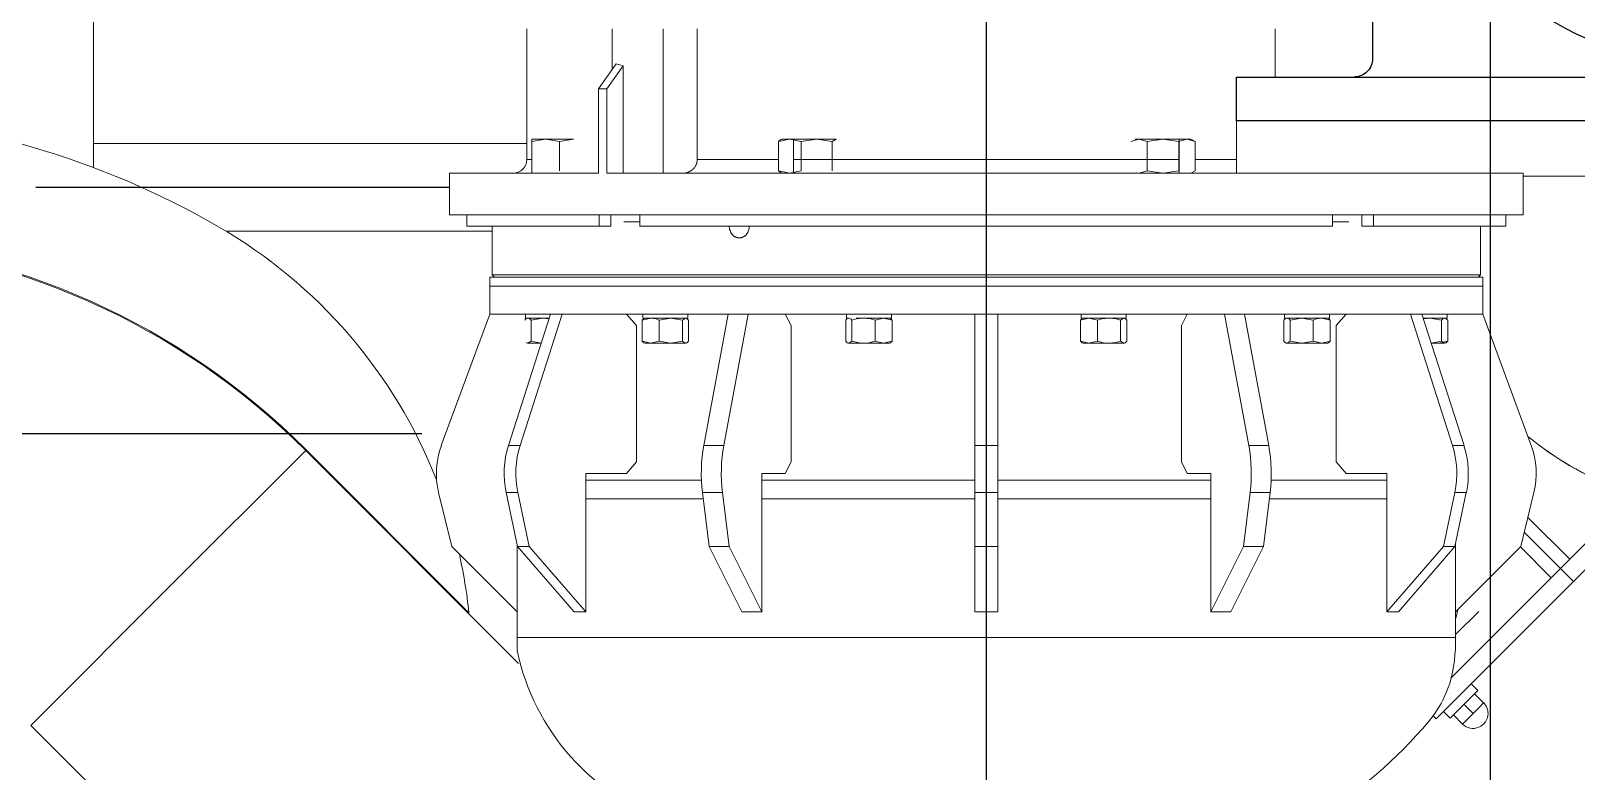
# Model space of a CAD drawing. Extents: x -160 to 364724, y -100 to 7353297.
# Drawn here: x 361678.454 to 361680.728, y 7348035.999 to 7348037.088 of the extents above; entities that cross this region are included whole.
import ezdxf

# ---------------------------------------------------------------- set-up
doc = ezdxf.new("R2010")
doc.units = 0
doc.header["$LTSCALE"] = 5
doc.linetypes.add('________________', pattern=[0])
doc.linetypes.add('SGC_DASHDOT', pattern=[1, 0.5, -0.25, 0, -0.25])
for name, color, linetype in [('BOMBA', 1, 'Continuous'), ('FLANGES', 2, 'Continuous'), ('Q-PLATO', 5, 'Continuous'), ('SANC_COTAS', 1, 'Continuous'), ('SGC-Eixos', 253, 'SGC_DASHDOT'), ('SGC-Tubos (Desenho Bifilar)', 3, 'Continuous')]:
    doc.layers.add(name, color=color, linetype=linetype)
doc.layers.add('ESCADA', color=2, linetype='Continuous', lineweight=20)

# ---------------------------------------------------------------- blocks, each defined once
blk = doc.blocks.new('A$C29D3606B')
at = {"layer": 'FLANGES'}
for points in [[(0, -0.10986), (0.019, -0.10986), (0.019, 0.11014), (0, 0.11014)], [(0.271, -0.11), (0.29, -0.11), (0.29, 0.11), (0.271, 0.11)], [(0.255, 0.05914), (0.255, 0.07814), (0.035, 0.07814), (0.035, 0.05914)]]:
    blk.add_lwpolyline(points, close=True, dxfattribs=at)
blk.add_arc((0.08622, 0.0741), 0.02242, 10.36667, 169.63333, dxfattribs=at)
at = {"layer": 'SGC-Tubos (Desenho Bifilar)'}
for p, q in [((0.263, -0.05086), (0.15856, -0.04416)), ((0.145, -0.05086), (0.027, -0.05086))]:
    blk.add_line(p, q, dxfattribs=at)
blk.add_lwpolyline([(0.271, 0.05914, -1), (0.255, 0.05914), (0.035, 0.05914, -1), (0.019, 0.05914)], format="xyb", dxfattribs=at)
for centre, radius, start, end in [((0.16794, 0.10015), 0.14462, 199.25491, 266.27937), ((0.1464, -0.03664), 0.01429, 264.38219, 328.27493), ((0.027, -0.05886), 0.008, 89.98894, 180), ((0.263, -0.05886), 0.008, 0.00001, 90.03465)]:
    blk.add_arc(centre, radius, start, end, dxfattribs=at)

msp = doc.modelspace()

# ---------------------------------------------------------------- linework, layer by layer
at = {"layer": 'BOMBA', "linetype": '________________', "lineweight": 9}
for p, q in [((361679.184, 7348037.0908), (361679.184, 7348036.8988)), ((361679.3097, 7348037.0908), (361679.3097, 7348037.0309)), ((361679.3848, 7348037.0908), (361679.3848, 7348036.8784)), ((361679.4348, 7348037.0908), (361679.4348, 7348036.8988)), ((361680.2853, 7348037.0199), (361680.2853, 7348037.0908)), ((361679.3155, 7348037.0391), (361679.2897, 7348037.0026)), ((361679.3256, 7348037.0364), (361679.3016, 7348037.0024)), ((361679.3155, 7348037.0391), (361679.3256, 7348037.0364)), ((361679.3256, 7348037.0364), (361679.3256, 7348036.8784)), ((361679.2897, 7348037.0026), (361679.2897, 7348036.8784)), ((361679.3016, 7348037.0024), (361679.3016, 7348036.8784)), ((361680.2281, 7348036.8784), (361680.2281, 7348036.9553)), ((361679.212, 7348036.9287), (361679.1916, 7348036.9251)), ((361679.1916, 7348036.9251), (361679.1916, 7348036.9287)), ((361679.212, 7348036.9287), (361679.1916, 7348036.9287)), ((361679.1916, 7348036.9251), (361679.1916, 7348036.8821)), ((361679.2323, 7348036.9251), (361679.212, 7348036.9287)), ((361679.2527, 7348036.9287), (361679.212, 7348036.9287)), ((361679.2527, 7348036.9287), (361679.2323, 7348036.9251)), ((361679.2323, 7348036.9251), (361679.2323, 7348036.8821)), ((361679.5712, 7348036.9287), (361679.5546, 7348036.9251)), ((361679.5546, 7348036.9251), (361679.5579, 7348036.9279)), ((361679.5546, 7348036.9251), (361679.5546, 7348036.8821)), ((361679.5593, 7348036.9287), (361679.5578, 7348036.9279)), ((361679.5712, 7348036.9287), (361679.5593, 7348036.9287)), ((361679.5879, 7348036.9251), (361679.5712, 7348036.9287)), ((361679.6106, 7348036.9287), (361679.5712, 7348036.9287)), ((361679.5763, 7348036.9287), (361679.5763, 7348036.8784)), ((361679.6106, 7348036.9287), (361679.5879, 7348036.9251)), ((361679.5879, 7348036.9251), (361679.5879, 7348036.8821)), ((361679.6333, 7348036.9251), (361679.6106, 7348036.9287)), ((361679.6394, 7348036.9287), (361679.6106, 7348036.9287)), ((361679.6394, 7348036.9287), (361679.6333, 7348036.9251)), ((361679.6333, 7348036.9251), (361679.6333, 7348036.8821)), ((361680.0848, 7348036.9287), (361680.073, 7348036.9251)), ((361680.0793, 7348036.9287), (361680.0848, 7348036.9287)), ((361680.0966, 7348036.9251), (361680.0848, 7348036.9287)), ((361680.1201, 7348036.9287), (361680.0848, 7348036.9287)), ((361680.1201, 7348036.9287), (361680.0966, 7348036.9251)), ((361680.0966, 7348036.9251), (361680.0966, 7348036.8821)), ((361680.1436, 7348036.9251), (361680.1201, 7348036.9287)), ((361680.1554, 7348036.9287), (361680.1201, 7348036.9287)), ((361680.1554, 7348036.9287), (361680.1436, 7348036.9251)), ((361680.1436, 7348036.9251), (361680.1436, 7348036.8821)), ((361680.1439, 7348036.8784), (361680.1439, 7348036.9287)), ((361680.1672, 7348036.9251), (361680.1554, 7348036.9287)), ((361680.1609, 7348036.9287), (361680.1554, 7348036.9287)), ((361680.1672, 7348036.9251), (361680.1609, 7348036.9287)), ((361680.1672, 7348036.9251), (361680.1672, 7348036.8821)), ((361679.1916, 7348036.8988), (361679.184, 7348036.8988)), ((361679.5546, 7348036.8988), (361679.4348, 7348036.8988)), ((361680.1439, 7348036.8988), (361679.5763, 7348036.8988)), ((361680.2281, 7348036.8988), (361680.1672, 7348036.8988)), ((361679.2897, 7348036.8784), (361679.0702, 7348036.8784)), ((361679.0702, 7348036.8784), (361679.0702, 7348036.8173)), ((361679.1916, 7348036.8784), (361679.1916, 7348036.8821)), ((361680.6499, 7348036.8784), (361679.3016, 7348036.8784)), ((361679.5546, 7348036.8821), (361679.5712, 7348036.8784)), ((361679.5579, 7348036.8793), (361679.5546, 7348036.8821)), ((361679.5578, 7348036.8793), (361679.5593, 7348036.8784)), ((361679.5712, 7348036.8784), (361679.5879, 7348036.8821)), ((361680.0848, 7348036.8784), (361680.0966, 7348036.8821)), ((361680.0966, 7348036.8821), (361680.1201, 7348036.8784)), ((361680.1201, 7348036.8784), (361680.1436, 7348036.8821)), ((361680.1609, 7348036.8784), (361680.1672, 7348036.8821)), ((361680.6499, 7348036.8173), (361680.6499, 7348036.8784)), ((361680.6499, 7348036.8738), (361680.9755, 7348036.8738)), ((361679.0702, 7348036.8173), (361680.6499, 7348036.8173)), ((361679.0957, 7348036.8173), (361679.0957, 7348036.8003)), ((361679.2904, 7348036.8003), (361679.2904, 7348036.8173)), ((361679.3077, 7348036.8003), (361679.3077, 7348036.8173)), ((361679.3504, 7348036.8173), (361679.3504, 7348036.8003)), ((361680.3697, 7348036.8003), (361680.3697, 7348036.8173)), ((361680.4125, 7348036.8173), (361680.4125, 7348036.8003)), ((361680.4298, 7348036.8173), (361680.4298, 7348036.8003)), ((361680.6245, 7348036.8003), (361680.6245, 7348036.8173)), ((361679.2904, 7348036.8003), (361679.0957, 7348036.8003)), ((361679.1331, 7348036.8003), (361679.1331, 7348036.7289)), ((361679.3077, 7348036.8003), (361679.2904, 7348036.8003)), ((361679.3504, 7348036.8071), (361679.3269, 7348036.8071)), ((361680.3697, 7348036.8003), (361679.3504, 7348036.8003)), ((361680.3933, 7348036.8071), (361680.3697, 7348036.8071)), ((361680.4298, 7348036.8003), (361680.4125, 7348036.8003)), ((361680.6245, 7348036.8003), (361680.4298, 7348036.8003)), ((361680.5871, 7348036.7289), (361680.5871, 7348036.8003)), ((361679.1331, 7348036.7289), (361680.5871, 7348036.7289)), ((361679.1331, 7348036.7289), (361679.1365, 7348036.7255)), ((361680.5837, 7348036.7255), (361680.5871, 7348036.7289)), ((361679.1297, 7348036.7255), (361680.5905, 7348036.7255)), ((361679.1297, 7348036.7255), (361679.1297, 7348036.712)), ((361679.1297, 7348036.712), (361680.5905, 7348036.712)), ((361680.5905, 7348036.712), (361679.1297, 7348036.712)), ((361679.1297, 7348036.712), (361679.1297, 7348036.6712)), ((361680.5905, 7348036.712), (361680.5905, 7348036.7255)), ((361680.5905, 7348036.6712), (361680.5905, 7348036.712)), ((361679.1297, 7348036.6712), (361679.0582, 7348036.478)), ((361679.1299, 7348036.6712), (361679.1297, 7348036.6712)), ((361679.219, 7348036.6712), (361679.1299, 7348036.6712)), ((361679.219, 7348036.6712), (361679.1572, 7348036.478)), ((361679.236, 7348036.6712), (361679.1741, 7348036.478)), ((361679.1823, 7348036.6635), (361679.1812, 7348036.6623)), ((361679.1821, 7348036.6712), (361679.1821, 7348036.6651)), ((361679.1843, 7348036.6651), (361679.1821, 7348036.6651)), ((361679.1832, 7348036.6642), (361679.1823, 7348036.6635)), ((361679.184, 7348036.6647), (361679.1832, 7348036.6642)), ((361679.1847, 7348036.6651), (361679.1836, 7348036.6645)), ((361679.1857, 7348036.6651), (361679.184, 7348036.6647)), ((361679.1857, 7348036.6651), (361679.1843, 7348036.6651)), ((361679.1886, 7348036.664), (361679.1857, 7348036.6651)), ((361679.1881, 7348036.6651), (361679.1857, 7348036.6651)), ((361679.2073, 7348036.6651), (361679.1881, 7348036.6651)), ((361679.1903, 7348036.6623), (361679.1886, 7348036.664)), ((361679.2073, 7348036.6651), (361679.1903, 7348036.6623)), ((361679.1903, 7348036.6311), (361679.1903, 7348036.6623)), ((361679.2168, 7348036.6642), (361679.2073, 7348036.6651)), ((361679.2171, 7348036.6651), (361679.2073, 7348036.6651)), ((361679.2275, 7348036.6712), (361679.219, 7348036.6712)), ((361679.2275, 7348036.6712), (361679.219, 7348036.6712)), ((361679.236, 7348036.6712), (361679.2275, 7348036.6712)), ((361679.236, 7348036.6712), (361679.2275, 7348036.6712)), ((361679.2362, 7348036.6712), (361679.236, 7348036.6712)), ((361679.4802, 7348036.6712), (361679.236, 7348036.6712)), ((361679.3455, 7348036.6542), (361679.3307, 7348036.6712)), ((361679.3664, 7348036.6651), (361679.3539, 7348036.6623)), ((361679.3539, 7348036.6623), (361679.3564, 7348036.6645)), ((361679.3539, 7348036.6311), (361679.3539, 7348036.6623)), ((361679.3549, 7348036.6712), (361679.3549, 7348036.6651)), ((361679.3664, 7348036.6651), (361679.3563, 7348036.6651)), ((361679.3575, 7348036.6651), (361679.3564, 7348036.6645)), ((361679.3742, 7348036.664), (361679.3664, 7348036.6651)), ((361679.3739, 7348036.6651), (361679.3664, 7348036.6651)), ((361679.396, 7348036.6651), (361679.3739, 7348036.6651)), ((361679.3789, 7348036.6623), (361679.3742, 7348036.664)), ((361679.396, 7348036.6651), (361679.3789, 7348036.6623)), ((361679.3789, 7348036.6311), (361679.3789, 7348036.6623)), ((361679.413, 7348036.6623), (361679.396, 7348036.6651)), ((361679.4212, 7348036.6651), (361679.396, 7348036.6651)), ((361679.4176, 7348036.6651), (361679.413, 7348036.6623)), ((361679.413, 7348036.6311), (361679.413, 7348036.6623)), ((361679.4197, 7348036.6645), (361679.4186, 7348036.6651)), ((361679.4221, 7348036.6623), (361679.4197, 7348036.6645)), ((361679.4212, 7348036.6651), (361679.4212, 7348036.6712)), ((361679.4221, 7348036.6311), (361679.4221, 7348036.6623)), ((361679.4802, 7348036.6712), (361679.4444, 7348036.478)), ((361679.5096, 7348036.6712), (361679.4739, 7348036.478)), ((361679.4949, 7348036.6712), (361679.4802, 7348036.6712)), ((361679.4949, 7348036.6712), (361679.4802, 7348036.6712)), ((361679.5096, 7348036.6712), (361679.4949, 7348036.6712)), ((361679.5096, 7348036.6712), (361679.4949, 7348036.6712)), ((361679.5097, 7348036.6712), (361679.5096, 7348036.6712)), ((361679.8431, 7348036.6712), (361679.5096, 7348036.6712)), ((361679.5728, 7348036.6542), (361679.5643, 7348036.6712)), ((361679.6556, 7348036.6645), (361679.6532, 7348036.6623)), ((361679.6532, 7348036.6311), (361679.6532, 7348036.6623)), ((361679.6542, 7348036.6712), (361679.6542, 7348036.6651)), ((361679.6555, 7348036.6651), (361679.6542, 7348036.6651)), ((361679.6578, 7348036.6651), (361679.6555, 7348036.6651)), ((361679.6578, 7348036.6651), (361679.6556, 7348036.6645)), ((361679.6567, 7348036.6651), (361679.6556, 7348036.6645)), ((361679.6612, 7348036.6635), (361679.6578, 7348036.6651)), ((361679.6623, 7348036.6623), (361679.6612, 7348036.6635)), ((361679.6689, 7348036.664), (361679.6623, 7348036.6623)), ((361679.6623, 7348036.6311), (361679.6623, 7348036.6623)), ((361679.6794, 7348036.6651), (361679.6685, 7348036.6651)), ((361679.6794, 7348036.6651), (361679.6689, 7348036.664)), ((361679.69, 7348036.664), (361679.6794, 7348036.6651)), ((361679.6901, 7348036.6651), (361679.6794, 7348036.6651)), ((361679.6964, 7348036.6623), (361679.69, 7348036.664)), ((361679.7191, 7348036.6651), (361679.6901, 7348036.6651)), ((361679.7089, 7348036.6651), (361679.6964, 7348036.6623)), ((361679.6964, 7348036.6311), (361679.6964, 7348036.6623)), ((361679.7214, 7348036.6623), (361679.7089, 7348036.6651)), ((361679.719, 7348036.6645), (361679.7179, 7348036.6651)), ((361679.719, 7348036.6645), (361679.7214, 7348036.6623)), ((361679.7204, 7348036.6651), (361679.7191, 7348036.6651)), ((361679.7204, 7348036.6651), (361679.7204, 7348036.6712)), ((361679.7214, 7348036.6311), (361679.7214, 7348036.6623)), ((361679.8601, 7348036.6712), (361679.8431, 7348036.6712)), ((361679.8431, 7348036.6712), (361679.8431, 7348036.478)), ((361679.8601, 7348036.6712), (361679.8431, 7348036.6712)), ((361679.8771, 7348036.6712), (361679.8601, 7348036.6712)), ((361679.8771, 7348036.6712), (361679.8601, 7348036.6712)), ((361679.8771, 7348036.6712), (361679.8771, 7348036.478)), ((361680.2106, 7348036.6712), (361679.8771, 7348036.6712)), ((361680.0112, 7348036.6651), (361679.9987, 7348036.6623)), ((361679.9987, 7348036.6623), (361680.0012, 7348036.6645)), ((361679.9987, 7348036.6311), (361679.9987, 7348036.6623)), ((361679.9997, 7348036.6712), (361679.9997, 7348036.6651)), ((361680.0011, 7348036.6651), (361679.9997, 7348036.6651)), ((361680.0302, 7348036.6651), (361680.0011, 7348036.6651)), ((361680.0023, 7348036.6651), (361680.0012, 7348036.6645)), ((361680.0237, 7348036.6623), (361680.0112, 7348036.6651)), ((361680.0303, 7348036.664), (361680.0237, 7348036.6623)), ((361680.0237, 7348036.6311), (361680.0237, 7348036.6623)), ((361680.0408, 7348036.6651), (361680.0302, 7348036.6651)), ((361680.0408, 7348036.6651), (361680.0303, 7348036.664)), ((361680.0514, 7348036.664), (361680.0408, 7348036.6651)), ((361680.0518, 7348036.6651), (361680.0408, 7348036.6651)), ((361680.0578, 7348036.6623), (361680.0514, 7348036.664)), ((361680.066, 7348036.6651), (361680.0518, 7348036.6651)), ((361680.0624, 7348036.6651), (361680.0578, 7348036.6623)), ((361680.0578, 7348036.6311), (361680.0578, 7348036.6623)), ((361680.0645, 7348036.6645), (361680.0634, 7348036.6651)), ((361680.067, 7348036.6623), (361680.0645, 7348036.6645)), ((361680.066, 7348036.6651), (361680.066, 7348036.6712)), ((361680.067, 7348036.6311), (361680.067, 7348036.6623)), ((361680.1474, 7348036.6542), (361680.1559, 7348036.6712)), ((361680.1559, 7348036.6712), (361680.2105, 7348036.6712)), ((361680.2105, 7348036.6712), (361680.2106, 7348036.6712)), ((361680.2106, 7348036.6712), (361680.2463, 7348036.478)), ((361680.2253, 7348036.6712), (361680.2106, 7348036.6712)), ((361680.2253, 7348036.6712), (361680.2106, 7348036.6712)), ((361680.24, 7348036.6712), (361680.2253, 7348036.6712)), ((361680.24, 7348036.6712), (361680.2253, 7348036.6712)), ((361680.24, 7348036.6712), (361680.2757, 7348036.478)), ((361680.4841, 7348036.6712), (361680.24, 7348036.6712)), ((361680.3005, 7348036.6645), (361680.298, 7348036.6623)), ((361680.298, 7348036.6311), (361680.298, 7348036.6623)), ((361680.299, 7348036.6712), (361680.299, 7348036.6651)), ((361680.3003, 7348036.6651), (361680.299, 7348036.6651)), ((361680.3026, 7348036.6651), (361680.3003, 7348036.6651)), ((361680.3026, 7348036.6651), (361680.3005, 7348036.6645)), ((361680.3015, 7348036.6651), (361680.3005, 7348036.6645)), ((361680.306, 7348036.6635), (361680.3026, 7348036.6651)), ((361680.3242, 7348036.6651), (361680.3026, 7348036.6651)), ((361680.3071, 7348036.6623), (361680.306, 7348036.6635)), ((361680.3242, 7348036.6651), (361680.3071, 7348036.6623)), ((361680.3071, 7348036.6311), (361680.3071, 7348036.6623)), ((361680.3412, 7348036.6623), (361680.3242, 7348036.6651)), ((361680.3464, 7348036.6651), (361680.3242, 7348036.6651)), ((361680.3461, 7348036.664), (361680.3412, 7348036.6623)), ((361680.3412, 7348036.6311), (361680.3412, 7348036.6623)), ((361680.3537, 7348036.6651), (361680.3461, 7348036.664)), ((361680.3537, 7348036.6651), (361680.3464, 7348036.6651)), ((361680.3662, 7348036.6623), (361680.3537, 7348036.6651)), ((361680.3639, 7348036.6651), (361680.3537, 7348036.6651)), ((361680.3638, 7348036.6645), (361680.3627, 7348036.6651)), ((361680.3638, 7348036.6645), (361680.3662, 7348036.6623)), ((361680.3652, 7348036.6651), (361680.3652, 7348036.6712)), ((361680.3662, 7348036.6311), (361680.3662, 7348036.6623)), ((361680.3747, 7348036.6542), (361680.3894, 7348036.6712)), ((361680.3894, 7348036.6712), (361680.484, 7348036.6712)), ((361680.484, 7348036.6712), (361680.4841, 7348036.6712)), ((361680.4841, 7348036.6712), (361680.546, 7348036.478)), ((361680.4926, 7348036.6712), (361680.4841, 7348036.6712)), ((361680.4926, 7348036.6712), (361680.4841, 7348036.6712)), ((361680.5011, 7348036.6712), (361680.4926, 7348036.6712)), ((361680.5011, 7348036.6712), (361680.4926, 7348036.6712)), ((361680.5011, 7348036.6712), (361680.563, 7348036.478)), ((361680.5903, 7348036.6712), (361680.5011, 7348036.6712)), ((361680.5128, 7348036.6651), (361680.5031, 7348036.6651)), ((361680.5128, 7348036.6651), (361680.5034, 7348036.6642)), ((361680.5299, 7348036.6623), (361680.5128, 7348036.6651)), ((361680.5322, 7348036.6651), (361680.5128, 7348036.6651)), ((361680.5316, 7348036.664), (361680.5299, 7348036.6623)), ((361680.5299, 7348036.6311), (361680.5299, 7348036.6623)), ((361680.5344, 7348036.6651), (361680.5316, 7348036.664)), ((361680.5344, 7348036.6651), (361680.5322, 7348036.6651)), ((361680.5368, 7348036.6643), (361680.5344, 7348036.6651)), ((361680.538, 7348036.6651), (361680.5344, 7348036.6651)), ((361680.5365, 7348036.6645), (361680.5355, 7348036.6651)), ((361680.539, 7348036.6623), (361680.5368, 7348036.6643)), ((361680.538, 7348036.6712), (361680.5903, 7348036.6712)), ((361680.538, 7348036.6651), (361680.538, 7348036.6712)), ((361680.539, 7348036.6311), (361680.539, 7348036.6623)), ((361680.5903, 7348036.6712), (361680.5905, 7348036.6712)), ((361680.5905, 7348036.6712), (361680.6619, 7348036.478)), ((361679.3455, 7348036.4538), (361679.3455, 7348036.6542)), ((361679.5728, 7348036.4538), (361679.5728, 7348036.6542)), ((361680.1474, 7348036.4538), (361680.1474, 7348036.6542)), ((361680.3747, 7348036.4538), (361680.3747, 7348036.6542)), ((361679.1832, 7348036.6293), (361679.184, 7348036.6288)), ((361679.1836, 7348036.629), (361679.1847, 7348036.6284)), ((361679.184, 7348036.6288), (361679.1857, 7348036.6284)), ((361679.1857, 7348036.6284), (361679.1903, 7348036.6311)), ((361679.1857, 7348036.6284), (361679.2053, 7348036.6284)), ((361679.1903, 7348036.6311), (361679.2053, 7348036.6284)), ((361679.3539, 7348036.6311), (361679.3664, 7348036.6284)), ((361679.3564, 7348036.629), (361679.3539, 7348036.6311)), ((361679.3564, 7348036.629), (361679.3575, 7348036.6284)), ((361679.3575, 7348036.6284), (361679.3664, 7348036.6284)), ((361679.3664, 7348036.6284), (361679.3789, 7348036.6311)), ((361679.3664, 7348036.6284), (361679.396, 7348036.6284)), ((361679.3789, 7348036.6311), (361679.396, 7348036.6284)), ((361679.396, 7348036.6284), (361679.413, 7348036.6311)), ((361679.396, 7348036.6284), (361679.4176, 7348036.6284)), ((361679.413, 7348036.6311), (361679.4176, 7348036.6284)), ((361679.4176, 7348036.6284), (361679.4197, 7348036.629)), ((361679.4186, 7348036.6284), (361679.4176, 7348036.6284)), ((361679.4186, 7348036.6284), (361679.4197, 7348036.629)), ((361679.4197, 7348036.629), (361679.4221, 7348036.6311)), ((361679.6532, 7348036.6311), (361679.6556, 7348036.629)), ((361679.6556, 7348036.629), (361679.6578, 7348036.6284)), ((361679.6556, 7348036.629), (361679.6567, 7348036.6284)), ((361679.6567, 7348036.6284), (361679.6578, 7348036.6284)), ((361679.6578, 7348036.6284), (361679.6623, 7348036.6311)), ((361679.6578, 7348036.6284), (361679.6794, 7348036.6284)), ((361679.6623, 7348036.6311), (361679.6729, 7348036.6288)), ((361679.6729, 7348036.6288), (361679.6794, 7348036.6284)), ((361679.6794, 7348036.6284), (361679.6872, 7348036.629)), ((361679.6794, 7348036.6284), (361679.7089, 7348036.6284)), ((361679.6872, 7348036.629), (361679.6964, 7348036.6311)), ((361679.6964, 7348036.6311), (361679.7089, 7348036.6284)), ((361679.7089, 7348036.6284), (361679.7214, 7348036.6311)), ((361679.7089, 7348036.6284), (361679.7179, 7348036.6284)), ((361679.7179, 7348036.6284), (361679.719, 7348036.629)), ((361679.7214, 7348036.6311), (361679.719, 7348036.629)), ((361679.9987, 7348036.6311), (361680.0112, 7348036.6284)), ((361680.0012, 7348036.629), (361679.9987, 7348036.6311)), ((361680.0012, 7348036.629), (361680.0023, 7348036.6284)), ((361680.0023, 7348036.6284), (361680.0112, 7348036.6284)), ((361680.0112, 7348036.6284), (361680.0237, 7348036.6311)), ((361680.0112, 7348036.6284), (361680.0408, 7348036.6284)), ((361680.0237, 7348036.6311), (361680.0327, 7348036.629)), ((361680.0327, 7348036.629), (361680.0408, 7348036.6284)), ((361680.0408, 7348036.6284), (361680.0506, 7348036.6293)), ((361680.0408, 7348036.6284), (361680.0624, 7348036.6284)), ((361680.0506, 7348036.6293), (361680.0578, 7348036.6311)), ((361680.0578, 7348036.6311), (361680.0624, 7348036.6284)), ((361680.0624, 7348036.6284), (361680.0645, 7348036.629)), ((361680.0624, 7348036.6284), (361680.0634, 7348036.6284)), ((361680.0634, 7348036.6284), (361680.0645, 7348036.629)), ((361680.0645, 7348036.629), (361680.067, 7348036.6311)), ((361680.298, 7348036.6311), (361680.3005, 7348036.629)), ((361680.3005, 7348036.629), (361680.3026, 7348036.6284)), ((361680.3005, 7348036.629), (361680.3015, 7348036.6284)), ((361680.3015, 7348036.6284), (361680.3026, 7348036.6284)), ((361680.3026, 7348036.6284), (361680.3071, 7348036.6311)), ((361680.3026, 7348036.6284), (361680.3242, 7348036.6284)), ((361680.3071, 7348036.6311), (361680.3242, 7348036.6284)), ((361680.3242, 7348036.6284), (361680.3412, 7348036.6311)), ((361680.3242, 7348036.6284), (361680.3537, 7348036.6284)), ((361680.3412, 7348036.6311), (361680.3537, 7348036.6284)), ((361680.3537, 7348036.6284), (361680.3662, 7348036.6311)), ((361680.3537, 7348036.6284), (361680.3627, 7348036.6284)), ((361680.3627, 7348036.6284), (361680.3638, 7348036.629)), ((361680.3662, 7348036.6311), (361680.3638, 7348036.629)), ((361680.5148, 7348036.6284), (361680.5299, 7348036.6311)), ((361680.5148, 7348036.6284), (361680.5344, 7348036.6284)), ((361680.539, 7348036.6311), (361680.5265, 7348036.6284)), ((361680.5299, 7348036.6311), (361680.5344, 7348036.6284)), ((361680.5344, 7348036.6284), (361680.5362, 7348036.6288)), ((361680.5355, 7348036.6284), (361680.5365, 7348036.629)), ((361680.5362, 7348036.6288), (361680.539, 7348036.6311)), ((361679.1741, 7348036.478), (361679.1572, 7348036.478)), ((361679.4739, 7348036.478), (361679.4444, 7348036.478)), ((361679.8771, 7348036.478), (361679.8431, 7348036.478)), ((361679.8431, 7348036.478), (361679.8431, 7348036.4086)), ((361679.8771, 7348036.478), (361679.8771, 7348036.4086)), ((361680.2757, 7348036.478), (361680.2463, 7348036.478)), ((361680.563, 7348036.478), (361680.546, 7348036.478)), ((361680.6571, 7348036.4909), (361680.6646, 7348036.4851)), ((361680.6571, 7348036.4909), (361680.6646, 7348036.4851)), ((361678.8587, 7348036.4704), (361678.6565, 7348036.2682)), ((361678.8587, 7348036.4704), (361678.6565, 7348036.2682)), ((361679.0989, 7348036.2318), (361678.8587, 7348036.4721)), ((361679.1719, 7348036.1571), (361678.8587, 7348036.4704)), ((361679.3307, 7348036.4368), (361679.3455, 7348036.4538)), ((361679.5643, 7348036.4368), (361679.5728, 7348036.4538)), ((361680.1559, 7348036.4368), (361680.1474, 7348036.4538)), ((361680.3894, 7348036.4368), (361680.3747, 7348036.4538)), ((361679.2707, 7348036.4368), (361679.3307, 7348036.4368)), ((361679.2707, 7348036.2329), (361679.2707, 7348036.4368)), ((361679.5296, 7348036.4368), (361679.5643, 7348036.4368)), ((361679.5296, 7348036.2329), (361679.5296, 7348036.4368)), ((361680.1905, 7348036.4368), (361680.1559, 7348036.4368)), ((361680.1905, 7348036.2329), (361680.1905, 7348036.4368)), ((361680.4494, 7348036.4368), (361680.3894, 7348036.4368)), ((361680.4494, 7348036.2329), (361680.4494, 7348036.4368)), ((361679.0542, 7348036.4086), (361679.0737, 7348036.329)), ((361679.1707, 7348036.4086), (361679.1537, 7348036.4086)), ((361679.1537, 7348036.4086), (361679.1705, 7348036.329)), ((361679.1707, 7348036.4086), (361679.1875, 7348036.329)), ((361679.441, 7348036.4266), (361679.2707, 7348036.4266)), ((361679.4719, 7348036.4086), (361679.4424, 7348036.4086)), ((361679.4424, 7348036.4086), (361679.4522, 7348036.329)), ((361679.4719, 7348036.4086), (361679.4816, 7348036.329)), ((361679.8431, 7348036.4266), (361679.5296, 7348036.4266)), ((361679.8771, 7348036.4086), (361679.8431, 7348036.4086)), ((361679.8431, 7348036.4086), (361679.8431, 7348036.329)), ((361680.1905, 7348036.4266), (361679.8771, 7348036.4266)), ((361679.8771, 7348036.4086), (361679.8771, 7348036.329)), ((361680.2483, 7348036.4086), (361680.2386, 7348036.329)), ((361680.2777, 7348036.4086), (361680.2483, 7348036.4086)), ((361680.2777, 7348036.4086), (361680.268, 7348036.329)), ((361680.4485, 7348036.4266), (361680.2792, 7348036.4266)), ((361680.5495, 7348036.4086), (361680.5326, 7348036.329)), ((361680.5664, 7348036.4086), (361680.5495, 7348036.4086)), ((361680.5664, 7348036.4086), (361680.5496, 7348036.329)), ((361680.6659, 7348036.4086), (361680.6465, 7348036.329)), ((361679.2707, 7348036.3994), (361679.4436, 7348036.3994)), ((361679.5296, 7348036.3994), (361679.8431, 7348036.3994)), ((361679.8771, 7348036.3994), (361680.1905, 7348036.3994)), ((361680.2768, 7348036.3994), (361680.449, 7348036.3994)), ((361680.7186, 7348036.3104), (361680.808, 7348036.3998)), ((361680.657, 7348036.372), (361680.7186, 7348036.3104)), ((361680.6517, 7348036.3502), (361680.705, 7348036.2968)), ((361680.6517, 7348036.3502), (361680.705, 7348036.2968)), ((361680.7242, 7348036.2776), (361680.808, 7348036.3613)), ((361679.0737, 7348036.329), (361679.1698, 7348036.2329)), ((361679.1698, 7348036.2329), (361679.1698, 7348036.3327)), ((361679.1875, 7348036.329), (361679.1705, 7348036.329)), ((361679.1705, 7348036.329), (361679.2537, 7348036.2329)), ((361679.1875, 7348036.329), (361679.2707, 7348036.2329)), ((361679.4816, 7348036.329), (361679.4522, 7348036.329)), ((361679.4522, 7348036.329), (361679.5002, 7348036.2329)), ((361679.4816, 7348036.329), (361679.5296, 7348036.2329)), ((361679.8771, 7348036.329), (361679.8431, 7348036.329)), ((361679.8431, 7348036.329), (361679.8431, 7348036.2329)), ((361679.8771, 7348036.329), (361679.8771, 7348036.2329)), ((361680.2386, 7348036.329), (361680.1905, 7348036.2329)), ((361680.268, 7348036.329), (361680.2199, 7348036.2329)), ((361680.268, 7348036.329), (361680.2386, 7348036.329)), ((361680.5326, 7348036.329), (361680.4494, 7348036.2329)), ((361680.5496, 7348036.329), (361680.4664, 7348036.2329)), ((361680.5496, 7348036.329), (361680.5326, 7348036.329)), ((361680.5504, 7348036.2329), (361680.5504, 7348036.3327)), ((361680.6465, 7348036.329), (361680.5504, 7348036.2329)), ((361680.6461, 7348036.3286), (361680.6914, 7348036.2832)), ((361680.6914, 7348036.2832), (361680.705, 7348036.2968)), ((361680.7186, 7348036.3104), (361680.705, 7348036.2968)), ((361680.7242, 7348036.2776), (361680.705, 7348036.2968)), ((361680.5221, 7348036.0755), (361680.7242, 7348036.2776)), ((361680.6914, 7348036.2832), (361680.5441, 7348036.1359)), ((361678.6565, 7348036.2682), (361678.4635, 7348036.0752)), ((361678.6565, 7348036.2682), (361678.4635, 7348036.0752)), ((361679.1698, 7348036.2329), (361679.1698, 7348036.1956)), ((361679.2707, 7348036.2329), (361679.2537, 7348036.2329)), ((361679.5296, 7348036.2329), (361679.5002, 7348036.2329)), ((361679.8771, 7348036.2329), (361679.8431, 7348036.2329)), ((361680.2199, 7348036.2329), (361680.1905, 7348036.2329)), ((361680.4664, 7348036.2329), (361680.4494, 7348036.2329)), ((361680.5846, 7348036.2338), (361680.5504, 7348036.1996)), ((361680.5504, 7348036.1956), (361680.5504, 7348036.2329)), ((361679.1698, 7348036.1956), (361680.5504, 7348036.1956)), ((361680.5425, 7348036.0767), (361680.5834, 7348036.1175)), ((361680.5834, 7348036.1175), (361680.5737, 7348036.1271)), ((361680.5919, 7348036.0993), (361680.5785, 7348036.1127)), ((361680.5763, 7348036.0837), (361680.5629, 7348036.0971)), ((361680.5841, 7348036.0915), (361680.5763, 7348036.0837)), ((361680.5919, 7348036.0993), (361680.5841, 7348036.0915)), ((361678.4635, 7348036.0752), (361678.4544, 7348036.0661)), ((361678.4635, 7348036.0752), (361678.4544, 7348036.0661)), ((361680.5221, 7348036.0755), (361680.5177, 7348036.0799)), ((361680.5329, 7348036.0863), (361680.5425, 7348036.0767)), ((361680.5607, 7348036.0681), (361680.5473, 7348036.0815)), ((361680.5685, 7348036.0759), (361680.5607, 7348036.0681)), ((361680.5763, 7348036.0837), (361680.5685, 7348036.0759)), ((361678.4544, 7348036.0661), (361678.5961, 7348035.9244))]:
    msp.add_line(p, q, dxfattribs=at)
at = {"layer": 'BOMBA', "linetype": '________________', "lineweight": 9, "extrusion": (0, 0, -1)}
msp.add_lwpolyline([(-361679.4348, 7348036.8988), (-361679.4348, 7348036.898), (-361679.4348, 7348036.8971), (-361679.4347, 7348036.8963), (-361679.4345, 7348036.8955), (-361679.4344, 7348036.8947), (-361679.4342, 7348036.8938), (-361679.4339, 7348036.893), (-361679.4337, 7348036.8922), (-361679.4334, 7348036.8914), (-361679.433, 7348036.8906), (-361679.4327, 7348036.8899), (-361679.4323, 7348036.8892), (-361679.4319, 7348036.8885), (-361679.4315, 7348036.8878), (-361679.431, 7348036.8872), (-361679.4305, 7348036.8865), (-361679.4299, 7348036.8858), (-361679.4294, 7348036.8852), (-361679.4288, 7348036.8846), (-361679.4281, 7348036.884), (-361679.4275, 7348036.8834), (-361679.4267, 7348036.8829), (-361679.426, 7348036.8823), (-361679.4252, 7348036.8818), (-361679.4244, 7348036.8813), (-361679.4237, 7348036.8809), (-361679.4229, 7348036.8805), (-361679.4221, 7348036.8802), (-361679.4213, 7348036.8798), (-361679.4204, 7348036.8795), (-361679.4195, 7348036.8793), (-361679.4185, 7348036.879), (-361679.4174, 7348036.8788), (-361679.4164, 7348036.8786), (-361679.4155, 7348036.8785), (-361679.4145, 7348036.8784), (-361679.4135, 7348036.8784)], dxfattribs=at)
at = {"layer": 'BOMBA', "linetype": '________________', "lineweight": 9}
for points in [[(361679.482, 7348036.8003), (361679.482, 7348036.7996), (361679.482, 7348036.7989), (361679.4821, 7348036.7982), (361679.4822, 7348036.7975), (361679.4823, 7348036.7968), (361679.4824, 7348036.7961), (361679.4826, 7348036.7954), (361679.4828, 7348036.7947), (361679.483, 7348036.794), (361679.4832, 7348036.7934), (361679.4835, 7348036.7927), (361679.4838, 7348036.7921), (361679.4841, 7348036.7915), (361679.4844, 7348036.7908), (361679.4848, 7348036.7903), (361679.4851, 7348036.7897), (361679.4855, 7348036.7891), (361679.4859, 7348036.7886), (361679.4864, 7348036.7881), (361679.4868, 7348036.7876), (361679.4873, 7348036.7872), (361679.4878, 7348036.7867), (361679.4883, 7348036.7863), (361679.4888, 7348036.7859), (361679.4893, 7348036.7855), (361679.4899, 7348036.7852), (361679.4904, 7348036.7849), (361679.491, 7348036.7846), (361679.4915, 7348036.7843), (361679.4921, 7348036.7841), (361679.4927, 7348036.7839), (361679.4933, 7348036.7837), (361679.4939, 7348036.7836), (361679.4945, 7348036.7835), (361679.4951, 7348036.7834), (361679.4958, 7348036.7833), (361679.4964, 7348036.7833), (361679.4966, 7348036.7833)], [(361679.4966, 7348036.7833), (361679.497, 7348036.7833), (361679.4976, 7348036.7833), (361679.4983, 7348036.7834), (361679.4989, 7348036.7835), (361679.4995, 7348036.7836), (361679.5001, 7348036.7838), (361679.5007, 7348036.784), (361679.5013, 7348036.7842), (361679.5019, 7348036.7844), (361679.5025, 7348036.7847), (361679.503, 7348036.785), (361679.5036, 7348036.7853), (361679.5041, 7348036.7857), (361679.5046, 7348036.7861), (361679.5051, 7348036.7865), (361679.5056, 7348036.7869), (361679.5061, 7348036.7874), (361679.5066, 7348036.7878), (361679.5071, 7348036.7883), (361679.5075, 7348036.7888), (361679.5079, 7348036.7894), (361679.5083, 7348036.7899), (361679.5087, 7348036.7905), (361679.509, 7348036.7911), (361679.5093, 7348036.7917), (361679.5097, 7348036.7924), (361679.5099, 7348036.793), (361679.5102, 7348036.7937), (361679.5104, 7348036.7943), (361679.5106, 7348036.795), (361679.5108, 7348036.7956), (361679.511, 7348036.7964), (361679.5111, 7348036.7971), (361679.5112, 7348036.7978), (361679.5113, 7348036.7985), (361679.5113, 7348036.7991), (361679.5114, 7348036.7997), (361679.5114, 7348036.8003)]]:
    msp.add_lwpolyline(points, dxfattribs=at)
for points in [[(361679.1698, 7348036.1956), (361679.1697, 7348036.1829), (361679.1698, 7348036.1763), (361679.1698, 7348036.1763, 0.267389), (361679.3953, 7348035.9238, 0.041424), (361679.5583, 7348035.8535)], [(361680.1603, 7348035.853, 0.164669), (361680.5192, 7348036.0821, 0.068037), (361680.5419, 7348036.1276, 0.07925), (361680.5504, 7348036.1956)]]:
    msp.add_lwpolyline(points, format="xyb", dxfattribs=at)
at = {"layer": 'BOMBA', "linetype": '________________', "lineweight": 9, "extrusion": (0, 0, -1)}
for centre, radius, start, end in [((-361678.1076, 7348035.721), 1.2456, 92.3447, 120), ((-361679.1636, 7348036.8988), 0.0204, 180, 270), ((-361678.3579, 7348036.1545), 0.745, 120, 158.5375), ((-361680.5504, 7348036.4368), 0.1189, 159.7053, 193.7213), ((-361678.3579, 7348036.1545), 0.745, 167.3305, 174.0452)]:
    msp.add_arc(centre, radius, start, end, dxfattribs=at)
at = {"layer": 'BOMBA', "linetype": '________________', "lineweight": 9}
for centre, radius, start, end in [((361678.1076, 7348035.7193), 1.0622, 45, 87.2501), ((361678.1076, 7348035.721), 1.0622, 45, 86.6686), ((361679.1698, 7348036.4368), 0.1189, 159.7053, 193.7213), ((361680.9623, 7348036.8643), 0.4822, 231.8658, 249.7103), ((361680.9623, 7348036.8643), 0.4821, 231.8655, 249.8203), ((361680.4263, 7348036.2584), 0.1293, 343.67, 350.1468), ((361680.5763, 7348036.0837), 0.0221, 0, 45), ((361680.5763, 7348036.0837), 0.0221, 225, 0)]:
    msp.add_arc(centre, radius, start, end, dxfattribs=at)
at = {"layer": 'BOMBA', "linetype": '________________', "lineweight": 9, "extrusion": (0, 0, -1)}
for centre, major_axis, ratio, start_param, end_param in [((361679.8601, 7348037.7923), (-0.7297, -0.7297), 0.414214, 5.890486, 5.911993), ((361680.1905, 7348036.4368), (0, 0.1189), 0.5, 1.216588, 1.810278), ((361680.2199, 7348036.4368), (0, 0.1189), 0.5, 1.216588, 1.810278), ((361680.4494, 7348036.4368), (0, 0.1189), 0.866025, 1.216588, 1.810278), ((361680.4664, 7348036.4368), (0, 0.1189), 0.866025, 1.216588, 1.810278)]:
    msp.add_ellipse(centre, major_axis=major_axis, ratio=ratio, start_param=start_param, end_param=end_param, dxfattribs=at)
at = {"layer": 'BOMBA', "linetype": '________________', "lineweight": 9}
for centre, ratio in [((361679.2537, 7348036.4368), 0.866025), ((361679.2707, 7348036.4368), 0.866025), ((361679.5002, 7348036.4368), 0.5), ((361679.5296, 7348036.4368), 0.5)]:
    msp.add_ellipse(centre, major_axis=(0, 0.1189), ratio=ratio, start_param=1.216588, end_param=1.810278, dxfattribs=at)
at = {"layer": 'ESCADA'}
for p, q in [((361678.5465, 7348047.1851), (361678.5465, 7348036.8867)), ((361679.184, 7348036.922), (361678.5465, 7348036.922)), ((361679.1331, 7348036.7929), (361678.7421, 7348036.7929))]:
    msp.add_line(p, q, dxfattribs=at)
at = {"layer": 'Q-PLATO'}
msp.add_circle((361680.2092, 7348035.5226), 46.9117, dxfattribs=at)
at = {"layer": 'SGC-Eixos', "ltscale": 2}
for p, q in [((361680.6018, 7348033.8204), (361680.6018, 7348044.2664)), ((361679.8601, 7348039.4072), (361679.8601, 7348034.6641))]:
    msp.add_line(p, q, dxfattribs=at)
at = {"layer": 'SGC-Eixos'}
msp.add_line((361679.0702, 7348036.8574), (361678.4615, 7348036.8574), dxfattribs=at)
at = {"layer": 'SGC-Eixos', "ltscale": 2}
msp.add_lwpolyline([(361671.8244, 7348036.589), (361677.1687, 7348036.589), (361677.1687, 7348036.4956), (361679.0294, 7348036.4956)], dxfattribs=at)

# ---------------------------------------------------------------- block references
at = {"layer": 'SANC_COTAS', "xscale": -3.397263447409172, "yscale": 3.397263447409172, "zscale": 3.397263447409172, "rotation": 270}
msp.add_blockref('A$C29D3606B', (361680.6013, 7348036.9553), dxfattribs=at)

doc.saveas('drawing.dxf')
